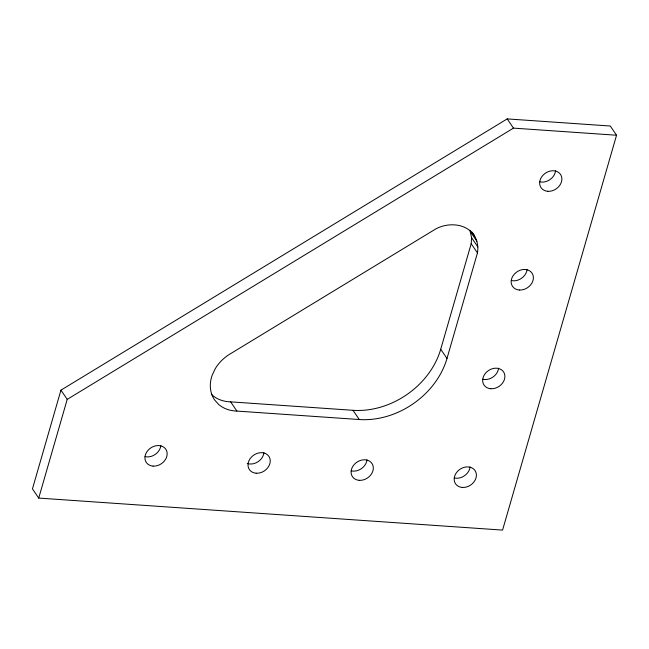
<?xml version="1.0" encoding="UTF-8"?>
<svg xmlns="http://www.w3.org/2000/svg" width="649" height="649" viewBox="0 0 649 649"><rect width="100%" height="100%" fill="white"/><g stroke="black" fill="none" stroke-linecap="round" stroke-linejoin="round"><path stroke-width="0.97" d="M211.371 394.097L212.434 395.282A36.247 29.27 -34.2 0 0 230.646 401.861L353.007 410.306A75.576 61.03 -34.2 0 0 440.72 349.243L471.19 243.708L471.604 237.737L469.925 230.338M474.703 236.131C466.704 223.199 448.532 222.226 436.063 228.764L231.409 353.17A36.247 29.27 -34.2 0 0 215.29 368.632L212.223 375.081A36.247 29.27 -34.2 0 0 214.584 399.906L218.705 404.497A36.247 29.27 -34.2 0 0 236.917 411.077L359.27 419.522A75.576 61.03 -34.2 0 0 446.991 358.459L477.461 252.923C478.8 245.476 476.634 237.769 471.855 231.936M60.941 390.154L32.45 488.867L38.721 498.083L502.577 530.095L616.55 135.235L610.279 126.02L507.202 118.905L60.941 390.154L67.212 399.37L38.721 498.083M67.212 399.37L513.473 128.121L616.55 135.235M507.202 118.905L513.473 128.121M470.671 232.058L476.942 241.274M471.604 237.737L477.875 246.953M471.19 243.708L477.461 252.923M440.72 349.243L446.991 358.459M353.007 410.306L359.27 419.522M230.646 401.861L236.917 411.077M527.077 269.481A11.787 9.524 -34.2 0 1 511.217 280.514M263.932 452.678A11.787 9.524 -34.2 0 1 247.22 463.459M498.586 368.194A11.787 9.524 -34.2 0 1 482.726 379.235M555.568 170.76A11.787 9.524 -34.2 0 1 539.717 181.801M470.087 466.907A11.787 9.524 -34.2 0 1 454.235 477.948M367.01 459.792A11.787 9.524 -34.2 0 1 351.158 470.833M160.847 445.571A11.787 9.524 -34.2 0 1 144.995 456.604M547.797 191.301A11.787 9.524 -34.2 0 0 561.531 176.544A11.787 9.524 -34.2 0 0 542.962 175.262A11.787 9.524 -34.2 0 0 547.797 191.301M153.083 466.104A11.787 9.524 -34.2 0 0 166.809 451.347A11.787 9.524 -34.2 0 0 148.24 450.065A11.787 9.524 -34.2 0 0 153.083 466.104M519.305 290.014A11.787 9.524 -34.2 0 0 533.04 275.257A11.787 9.524 -34.2 0 0 514.47 273.975A11.787 9.524 -34.2 0 0 519.305 290.014M462.323 487.448A11.787 9.524 -34.2 0 0 476.05 472.691A11.787 9.524 -34.2 0 0 457.48 471.409A11.787 9.524 -34.2 0 0 462.323 487.448M256.16 473.218A11.787 9.524 -34.2 0 0 269.895 458.462A11.787 9.524 -34.2 0 0 251.325 457.18A11.787 9.524 -34.2 0 0 256.16 473.218M359.246 480.333A11.787 9.524 -34.2 0 0 372.972 465.576A11.787 9.524 -34.2 0 0 354.403 464.295A11.787 9.524 -34.2 0 0 359.246 480.333M490.814 388.735A11.787 9.524 -34.2 0 0 504.541 373.97A11.787 9.524 -34.2 0 0 485.979 372.688A11.787 9.524 -34.2 0 0 490.814 388.735"/></g></svg>
